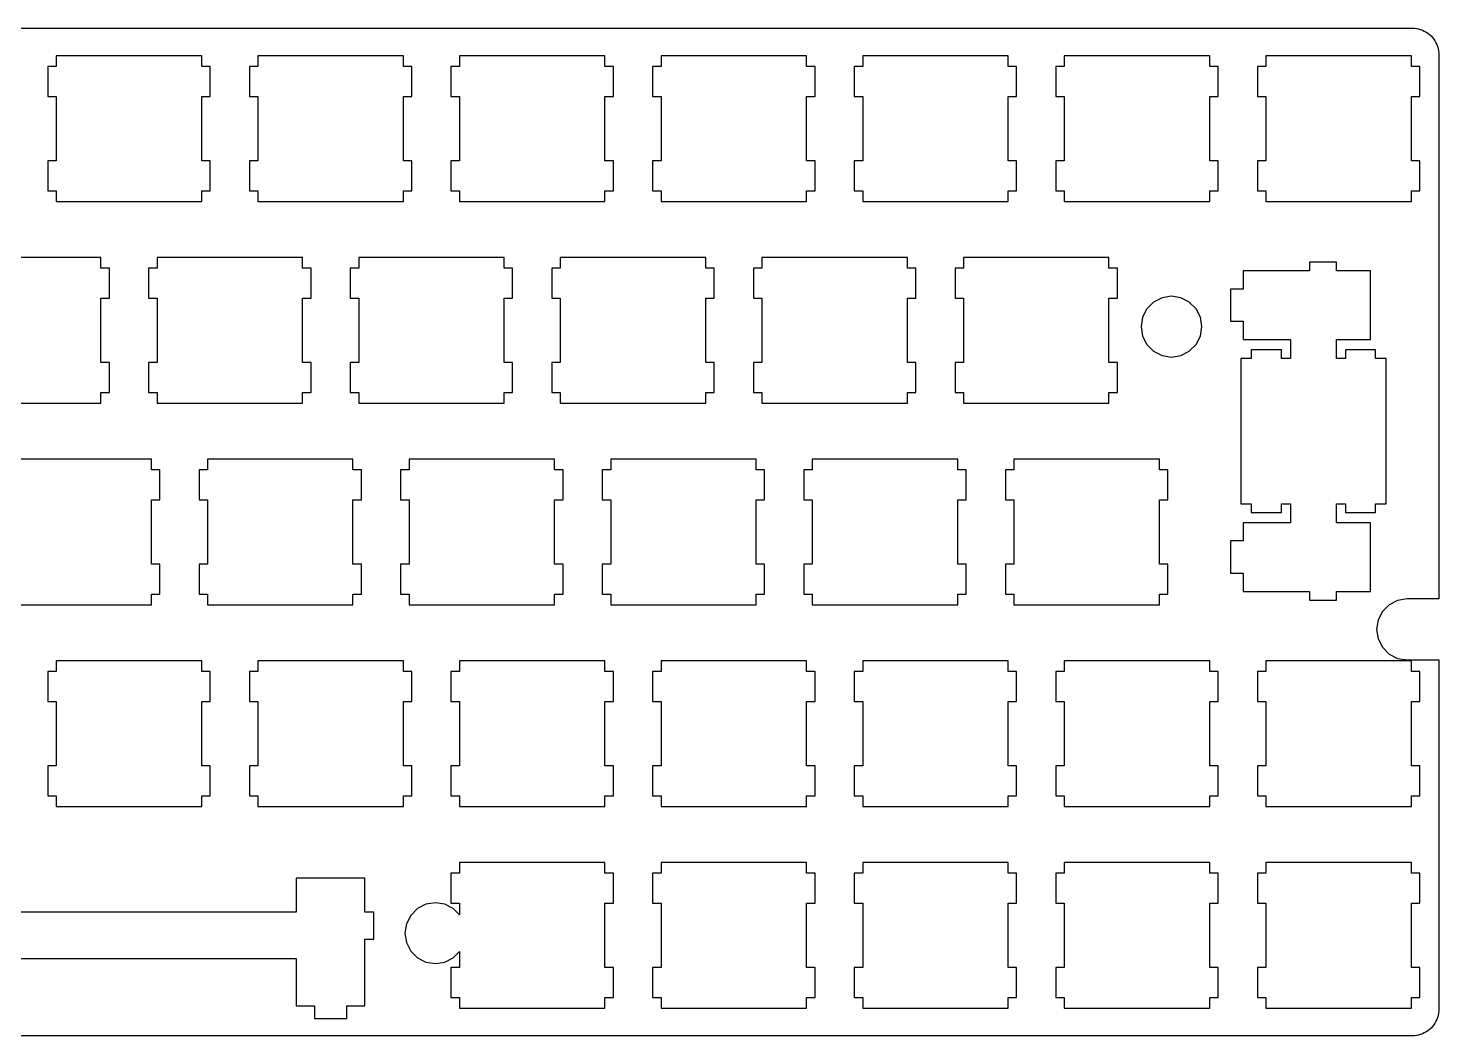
# Model space of a CAD drawing. Extents: x 0 to 286, y 0 to 96.
# Drawn here: x 152.4 to 285.7, y 0.3 to 95.5 of the extents above; entities that cross this region are included whole.
import ezdxf

# ---------------------------------------------------------------- set-up
doc = ezdxf.new("R2010")
doc.units = 0
doc.layers.get('0').update_dxf_attribs({"linetype": 'CONTINUOUS'})

msp = doc.modelspace()

# ---------------------------------------------------------------- linework, layer by layer
at = {"color": 0}
for p, q in [((2.59485, 95.5075), (283.22, 95.5075)), ((283.22, 95.5075), (283.417, 95.5008)), ((283.417, 95.5008), (283.611, 95.4775)), ((283.611, 95.4775), (283.803, 95.4387)), ((283.803, 95.4387), (283.993, 95.3851)), ((283.993, 95.3851), (284.176, 95.3174)), ((284.176, 95.3174), (284.354, 95.2348)), ((284.354, 95.2348), (284.526, 95.1399)), ((284.526, 95.1399), (284.69, 95.0309)), ((284.69, 95.0309), (284.843, 94.9096)), ((284.843, 94.9096), (284.988, 94.7759)), ((284.988, 94.7759), (285.122, 94.6312)), ((285.122, 94.6312), (285.243, 94.4771)), ((285.243, 94.4771), (285.352, 94.3144)), ((285.352, 94.3144), (285.447, 94.1419)), ((285.447, 94.1419), (285.53, 93.9641)), ((285.53, 93.9641), (285.597, 93.7796)), ((285.597, 93.7796), (285.651, 93.5909)), ((285.651, 93.5909), (285.691, 93.3993)), ((285.691, 93.3993), (285.713, 93.2035)), ((155.082, 92.8949), (155.082, 91.8958)), ((168.832, 92.8949), (155.082, 92.8949)), ((168.832, 91.8958), (168.832, 92.8949)), ((174.133, 92.8949), (174.133, 91.8958)), ((187.883, 92.8949), (174.133, 92.8949)), ((187.883, 91.8958), (187.883, 92.8949)), ((193.182, 92.8949), (193.182, 91.8958)), ((206.932, 92.8949), (193.182, 92.8949)), ((206.932, 91.8958), (206.932, 92.8949)), ((212.233, 92.8949), (212.233, 91.8958)), ((225.983, 92.8949), (212.233, 92.8949)), ((225.983, 91.8958), (225.983, 92.8949)), ((231.283, 92.8949), (231.283, 91.8958)), ((245.033, 92.8949), (231.283, 92.8949)), ((245.033, 91.8958), (245.033, 92.8949)), ((250.332, 92.8949), (250.332, 91.8958)), ((264.082, 92.8949), (250.332, 92.8949)), ((264.082, 91.8958), (264.082, 92.8949)), ((269.382, 92.8949), (269.382, 91.8958)), ((283.132, 92.8949), (269.382, 92.8949)), ((283.132, 91.8958), (283.132, 92.8949)), ((285.713, 93.2035), (285.721, 93.0081)), ((285.721, 93.0081), (285.721, 41.5946)), ((155.082, 91.8958), (154.282, 91.8958)), ((154.282, 91.8958), (154.282, 89.0446)), ((169.632, 91.8958), (168.832, 91.8958)), ((169.632, 89.0446), (169.632, 91.8958)), ((174.133, 91.8958), (173.331, 91.8958)), ((173.331, 91.8958), (173.331, 89.0446)), ((188.681, 91.8958), (187.883, 91.8958)), ((188.681, 89.0446), (188.681, 91.8958)), ((193.182, 91.8958), (192.382, 91.8958)), ((192.382, 91.8958), (192.382, 89.0446)), ((207.732, 91.8958), (206.932, 91.8958)), ((207.732, 89.0446), (207.732, 91.8958)), ((212.233, 91.8958), (211.431, 91.8958)), ((211.431, 91.8958), (211.431, 89.0446)), ((226.782, 91.8958), (225.983, 91.8958)), ((226.782, 89.0446), (226.782, 91.8958)), ((231.283, 91.8958), (230.482, 91.8958)), ((230.482, 91.8958), (230.482, 89.0446)), ((245.831, 91.8958), (245.033, 91.8958)), ((245.831, 89.0446), (245.831, 91.8958)), ((250.332, 91.8958), (249.532, 91.8958)), ((249.532, 91.8958), (249.532, 89.0446)), ((264.881, 91.8958), (264.082, 91.8958)), ((264.881, 89.0446), (264.881, 91.8958)), ((269.382, 91.8958), (268.581, 91.8958)), ((268.581, 91.8958), (268.581, 89.0446)), ((283.931, 91.8958), (283.132, 91.8958)), ((283.931, 89.0446), (283.931, 91.8958)), ((154.282, 89.0446), (155.082, 89.0446)), ((155.082, 89.0446), (155.082, 82.9952)), ((168.832, 82.9952), (168.832, 89.0446)), ((168.832, 89.0446), (169.632, 89.0446)), ((173.331, 89.0446), (174.133, 89.0446)), ((174.133, 89.0446), (174.133, 82.9952)), ((187.883, 82.9952), (187.883, 89.0446)), ((187.883, 89.0446), (188.681, 89.0446)), ((192.382, 89.0446), (193.182, 89.0446)), ((193.182, 89.0446), (193.182, 82.9952)), ((206.932, 82.9952), (206.932, 89.0446)), ((206.932, 89.0446), (207.732, 89.0446)), ((211.431, 89.0446), (212.233, 89.0446)), ((212.233, 89.0446), (212.233, 82.9952)), ((225.983, 82.9952), (225.983, 89.0446)), ((225.983, 89.0446), (226.782, 89.0446)), ((230.482, 89.0446), (231.283, 89.0446)), ((231.283, 89.0446), (231.283, 82.9952)), ((245.033, 82.9952), (245.033, 89.0446)), ((245.033, 89.0446), (245.831, 89.0446)), ((249.532, 89.0446), (250.332, 89.0446)), ((250.332, 89.0446), (250.332, 82.9952)), ((264.082, 82.9952), (264.082, 89.0446)), ((264.082, 89.0446), (264.881, 89.0446)), ((268.581, 89.0446), (269.382, 89.0446)), ((269.382, 89.0446), (269.382, 82.9952)), ((283.132, 82.9952), (283.132, 89.0446)), ((283.132, 89.0446), (283.931, 89.0446)), ((155.082, 82.9952), (154.282, 82.9952)), ((154.282, 82.9952), (154.282, 80.1455)), ((169.632, 82.9952), (168.832, 82.9952)), ((169.632, 80.1455), (169.632, 82.9952)), ((174.133, 82.9952), (173.331, 82.9952)), ((173.331, 82.9952), (173.331, 80.1455)), ((188.681, 82.9952), (187.883, 82.9952)), ((188.681, 80.1455), (188.681, 82.9952)), ((193.182, 82.9952), (192.382, 82.9952)), ((192.382, 82.9952), (192.382, 80.1455)), ((207.732, 82.9952), (206.932, 82.9952)), ((207.732, 80.1455), (207.732, 82.9952)), ((212.233, 82.9952), (211.431, 82.9952)), ((211.431, 82.9952), (211.431, 80.1455)), ((226.782, 82.9952), (225.983, 82.9952)), ((226.782, 80.1455), (226.782, 82.9952)), ((231.283, 82.9952), (230.482, 82.9952)), ((230.482, 82.9952), (230.482, 80.1455)), ((245.831, 82.9952), (245.033, 82.9952)), ((245.831, 80.1455), (245.831, 82.9952)), ((250.332, 82.9952), (249.532, 82.9952)), ((249.532, 82.9952), (249.532, 80.1455)), ((264.881, 82.9952), (264.082, 82.9952)), ((264.881, 80.1455), (264.881, 82.9952)), ((269.382, 82.9952), (268.581, 82.9952)), ((268.581, 82.9952), (268.581, 80.1455)), ((283.931, 82.9952), (283.132, 82.9952)), ((283.931, 80.1455), (283.931, 82.9952)), ((154.282, 80.1455), (155.082, 80.1455)), ((155.082, 80.1455), (155.082, 79.145)), ((168.832, 79.145), (168.832, 80.1455)), ((168.832, 80.1455), (169.632, 80.1455)), ((173.331, 80.1455), (174.133, 80.1455)), ((174.133, 80.1455), (174.133, 79.145)), ((187.883, 79.145), (187.883, 80.1455)), ((187.883, 80.1455), (188.681, 80.1455)), ((192.382, 80.1455), (193.182, 80.1455)), ((193.182, 80.1455), (193.182, 79.145)), ((206.932, 79.145), (206.932, 80.1455)), ((206.932, 80.1455), (207.732, 80.1455)), ((211.431, 80.1455), (212.233, 80.1455)), ((212.233, 80.1455), (212.233, 79.145)), ((225.983, 79.145), (225.983, 80.1455)), ((225.983, 80.1455), (226.782, 80.1455)), ((230.482, 80.1455), (231.283, 80.1455)), ((231.283, 80.1455), (231.283, 79.145)), ((245.033, 79.145), (245.033, 80.1455)), ((245.033, 80.1455), (245.831, 80.1455)), ((249.532, 80.1455), (250.332, 80.1455)), ((250.332, 80.1455), (250.332, 79.145)), ((264.082, 79.145), (264.082, 80.1455)), ((264.082, 80.1455), (264.881, 80.1455)), ((268.581, 80.1455), (269.382, 80.1455)), ((269.382, 80.1455), (269.382, 79.145)), ((283.132, 79.145), (283.132, 80.1455)), ((283.132, 80.1455), (283.931, 80.1455)), ((155.082, 79.145), (168.832, 79.145)), ((174.133, 79.145), (187.883, 79.145)), ((193.182, 79.145), (206.932, 79.145)), ((212.233, 79.145), (225.983, 79.145)), ((231.283, 79.145), (245.033, 79.145)), ((250.332, 79.145), (264.082, 79.145)), ((269.382, 79.145), (283.132, 79.145)), ((159.307, 73.8449), (145.557, 73.8449)), ((159.307, 72.8458), (159.307, 73.8449)), ((164.608, 73.8449), (164.608, 72.8458)), ((178.358, 73.8449), (164.608, 73.8449)), ((178.358, 72.8458), (178.358, 73.8449)), ((183.658, 73.8449), (183.658, 72.8458)), ((197.408, 73.8449), (183.658, 73.8449)), ((197.408, 72.8458), (197.408, 73.8449)), ((202.707, 73.8449), (202.707, 72.8458)), ((216.457, 73.8449), (202.707, 73.8449)), ((216.457, 72.8458), (216.457, 73.8449)), ((221.758, 73.8449), (221.758, 72.8458)), ((235.508, 73.8449), (221.758, 73.8449)), ((235.508, 72.8458), (235.508, 73.8449)), ((240.807, 73.8449), (240.807, 72.8458)), ((254.557, 73.8449), (240.807, 73.8449)), ((254.557, 72.8458), (254.557, 73.8449)), ((273.5, 73.4205), (273.5, 72.595)), ((276.05, 73.4205), (273.5, 73.4205)), ((276.05, 72.595), (276.05, 73.4205)), ((160.107, 72.8458), (159.307, 72.8458)), ((160.107, 69.9946), (160.107, 72.8458)), ((164.608, 72.8458), (163.806, 72.8458)), ((163.806, 72.8458), (163.806, 69.9946)), ((179.157, 72.8458), (178.358, 72.8458)), ((179.157, 69.9946), (179.157, 72.8458)), ((183.658, 72.8458), (182.857, 72.8458)), ((182.857, 72.8458), (182.857, 69.9946)), ((198.206, 72.8458), (197.408, 72.8458)), ((198.206, 69.9946), (198.206, 72.8458)), ((202.707, 72.8458), (201.907, 72.8458)), ((201.907, 72.8458), (201.907, 69.9946)), ((217.257, 72.8458), (216.457, 72.8458)), ((217.257, 69.9946), (217.257, 72.8458)), ((221.758, 72.8458), (220.956, 72.8458)), ((220.956, 72.8458), (220.956, 69.9946)), ((236.306, 72.8458), (235.508, 72.8458)), ((236.306, 69.9946), (236.306, 72.8458)), ((240.807, 72.8458), (240.007, 72.8458)), ((240.007, 72.8458), (240.007, 69.9946)), ((255.356, 72.8458), (254.557, 72.8458)), ((255.356, 69.9946), (255.356, 72.8458)), ((273.5, 72.595), (267.232, 72.595)), ((267.232, 72.595), (267.232, 70.8699)), ((279.28, 72.595), (276.05, 72.595)), ((279.28, 66.0947), (279.28, 72.595)), ((267.232, 70.8699), (266.03, 70.8699)), ((266.03, 70.8699), (266.03, 67.8215)), ((159.307, 63.9452), (159.307, 69.9946)), ((159.307, 69.9946), (160.107, 69.9946)), ((163.806, 69.9946), (164.608, 69.9946)), ((164.608, 69.9946), (164.608, 63.9452)), ((178.358, 63.9452), (178.358, 69.9946)), ((178.358, 69.9946), (179.157, 69.9946)), ((182.857, 69.9946), (183.658, 69.9946)), ((183.658, 69.9946), (183.658, 63.9452)), ((197.408, 63.9452), (197.408, 69.9946)), ((197.408, 69.9946), (198.206, 69.9946)), ((201.907, 69.9946), (202.707, 69.9946)), ((202.707, 69.9946), (202.707, 63.9452)), ((216.457, 63.9452), (216.457, 69.9946)), ((216.457, 69.9946), (217.257, 69.9946)), ((220.956, 69.9946), (221.758, 69.9946)), ((221.758, 69.9946), (221.758, 63.9452)), ((235.508, 63.9452), (235.508, 69.9946)), ((235.508, 69.9946), (236.306, 69.9946)), ((240.007, 69.9946), (240.807, 69.9946)), ((240.807, 69.9946), (240.807, 63.9452)), ((254.557, 63.9452), (254.557, 69.9946)), ((254.557, 69.9946), (255.356, 69.9946)), ((258.768, 69.6447), (258.131, 69.0079)), ((259.569, 70.0539), (258.768, 69.6447)), ((260.458, 70.1947), (259.569, 70.0539)), ((261.345, 70.0539), (260.458, 70.1947)), ((262.147, 69.6447), (261.345, 70.0539)), ((262.782, 69.0079), (262.147, 69.6447)), ((257.722, 68.2089), (257.583, 67.3185)), ((258.131, 69.0079), (257.722, 68.2089)), ((263.192, 68.2089), (262.782, 69.0079)), ((263.332, 67.3185), (263.192, 68.2089)), ((257.583, 67.3185), (257.722, 66.4312)), ((263.192, 66.4312), (263.332, 67.3185)), ((266.03, 67.8215), (267.232, 67.8215)), ((267.232, 67.8215), (267.232, 66.0947)), ((257.722, 66.4312), (258.131, 65.629)), ((258.131, 65.629), (258.768, 64.9937)), ((262.147, 64.9937), (262.782, 65.629)), ((262.782, 65.629), (263.192, 66.4312)), ((267.232, 66.0947), (271.701, 66.0947)), ((271.701, 66.0947), (271.701, 64.3199)), ((276.05, 64.3199), (276.05, 66.0947)), ((276.05, 66.0947), (279.28, 66.0947)), ((258.768, 64.9937), (259.569, 64.5859)), ((259.569, 64.5859), (260.458, 64.444)), ((260.458, 64.444), (261.345, 64.5859)), ((261.345, 64.5859), (262.147, 64.9937)), ((268.001, 64.3199), (267.001, 64.3199)), ((267.001, 64.3199), (267.001, 50.57)), ((270.851, 65.1207), (268.001, 65.1207)), ((268.001, 65.1207), (268.001, 64.3199)), ((270.851, 64.3199), (270.851, 65.1207)), ((271.701, 64.3199), (270.851, 64.3199)), ((276.9, 64.3199), (276.05, 64.3199)), ((279.75, 65.1207), (276.9, 65.1207)), ((276.9, 65.1207), (276.9, 64.3199)), ((279.75, 64.3199), (279.75, 65.1207)), ((280.75, 64.3199), (279.75, 64.3199)), ((280.75, 50.57), (280.75, 64.3199)), ((160.107, 63.9452), (159.307, 63.9452)), ((160.107, 61.0955), (160.107, 63.9452)), ((164.608, 63.9452), (163.806, 63.9452)), ((163.806, 63.9452), (163.806, 61.0955)), ((179.157, 63.9452), (178.358, 63.9452)), ((179.157, 61.0955), (179.157, 63.9452)), ((183.658, 63.9452), (182.857, 63.9452)), ((182.857, 63.9452), (182.857, 61.0955)), ((198.206, 63.9452), (197.408, 63.9452)), ((198.206, 61.0955), (198.206, 63.9452)), ((202.707, 63.9452), (201.907, 63.9452)), ((201.907, 63.9452), (201.907, 61.0955)), ((217.257, 63.9452), (216.457, 63.9452)), ((217.257, 61.0955), (217.257, 63.9452)), ((221.758, 63.9452), (220.956, 63.9452)), ((220.956, 63.9452), (220.956, 61.0955)), ((236.306, 63.9452), (235.508, 63.9452)), ((236.306, 61.0955), (236.306, 63.9452)), ((240.807, 63.9452), (240.007, 63.9452)), ((240.007, 63.9452), (240.007, 61.0955)), ((255.356, 63.9452), (254.557, 63.9452)), ((255.356, 61.0955), (255.356, 63.9452)), ((145.557, 60.095), (159.307, 60.095)), ((159.307, 60.095), (159.307, 61.0955)), ((159.307, 61.0955), (160.107, 61.0955)), ((163.806, 61.0955), (164.608, 61.0955)), ((164.608, 61.0955), (164.608, 60.095)), ((164.608, 60.095), (178.358, 60.095)), ((178.358, 60.095), (178.358, 61.0955)), ((178.358, 61.0955), (179.157, 61.0955)), ((182.857, 61.0955), (183.658, 61.0955)), ((183.658, 61.0955), (183.658, 60.095)), ((183.658, 60.095), (197.408, 60.095)), ((197.408, 60.095), (197.408, 61.0955)), ((197.408, 61.0955), (198.206, 61.0955)), ((201.907, 61.0955), (202.707, 61.0955)), ((202.707, 61.0955), (202.707, 60.095)), ((202.707, 60.095), (216.457, 60.095)), ((216.457, 60.095), (216.457, 61.0955)), ((216.457, 61.0955), (217.257, 61.0955)), ((220.956, 61.0955), (221.758, 61.0955)), ((221.758, 61.0955), (221.758, 60.095)), ((221.758, 60.095), (235.508, 60.095)), ((235.508, 60.095), (235.508, 61.0955)), ((235.508, 61.0955), (236.306, 61.0955)), ((240.007, 61.0955), (240.807, 61.0955)), ((240.807, 61.0955), (240.807, 60.095)), ((240.807, 60.095), (254.557, 60.095)), ((254.557, 60.095), (254.557, 61.0955)), ((254.557, 61.0955), (255.356, 61.0955)), ((164.069, 54.7949), (150.319, 54.7949)), ((164.069, 53.7944), (164.069, 54.7949)), ((169.37, 54.7949), (169.37, 53.7944)), ((183.121, 54.7949), (169.37, 54.7949)), ((183.121, 53.7944), (183.121, 54.7949)), ((188.419, 54.7949), (188.419, 53.7944)), ((202.169, 54.7949), (188.419, 54.7949)), ((202.169, 53.7944), (202.169, 54.7949)), ((207.47, 54.7949), (207.47, 53.7944)), ((221.221, 54.7949), (207.47, 54.7949)), ((221.221, 53.7944), (221.221, 54.7949)), ((226.52, 54.7949), (226.52, 53.7944)), ((240.271, 54.7949), (226.52, 54.7949)), ((240.271, 53.7944), (240.271, 54.7949)), ((245.569, 54.7949), (245.569, 53.7944)), ((259.319, 54.7949), (245.569, 54.7949)), ((259.319, 53.7944), (259.319, 54.7949)), ((164.87, 53.7944), (164.069, 53.7944)), ((164.87, 50.9446), (164.87, 53.7944)), ((169.37, 53.7944), (168.57, 53.7944)), ((168.57, 53.7944), (168.57, 50.9446)), ((183.92, 53.7944), (183.121, 53.7944)), ((183.92, 50.9446), (183.92, 53.7944)), ((188.419, 53.7944), (187.62, 53.7944)), ((187.62, 53.7944), (187.62, 50.9446)), ((202.97, 53.7944), (202.169, 53.7944)), ((202.97, 50.9446), (202.97, 53.7944)), ((207.47, 53.7944), (206.67, 53.7944)), ((206.67, 53.7944), (206.67, 50.9446)), ((222.02, 53.7944), (221.221, 53.7944)), ((222.02, 50.9446), (222.02, 53.7944)), ((226.52, 53.7944), (225.72, 53.7944)), ((225.72, 53.7944), (225.72, 50.9446)), ((241.07, 53.7944), (240.271, 53.7944)), ((241.07, 50.9446), (241.07, 53.7944)), ((245.569, 53.7944), (244.77, 53.7944)), ((244.77, 53.7944), (244.77, 50.9446)), ((260.12, 53.7944), (259.319, 53.7944)), ((260.12, 50.9446), (260.12, 53.7944)), ((164.069, 44.8938), (164.069, 50.9446)), ((164.069, 50.9446), (164.87, 50.9446)), ((168.57, 50.9446), (169.37, 50.9446)), ((169.37, 50.9446), (169.37, 44.8938)), ((183.121, 44.8938), (183.121, 50.9446)), ((183.121, 50.9446), (183.92, 50.9446)), ((187.62, 50.9446), (188.419, 50.9446)), ((188.419, 50.9446), (188.419, 44.8938)), ((202.169, 44.8938), (202.169, 50.9446)), ((202.169, 50.9446), (202.97, 50.9446)), ((206.67, 50.9446), (207.47, 50.9446)), ((207.47, 50.9446), (207.47, 44.8938)), ((221.221, 44.8938), (221.221, 50.9446)), ((221.221, 50.9446), (222.02, 50.9446)), ((225.72, 50.9446), (226.52, 50.9446)), ((226.52, 50.9446), (226.52, 44.8938)), ((240.271, 44.8938), (240.271, 50.9446)), ((240.271, 50.9446), (241.07, 50.9446)), ((244.77, 50.9446), (245.569, 50.9446)), ((245.569, 50.9446), (245.569, 44.8938)), ((259.319, 44.8938), (259.319, 50.9446)), ((259.319, 50.9446), (260.12, 50.9446)), ((267.001, 50.57), (268.001, 50.57)), ((268.001, 50.57), (268.001, 49.7692)), ((268.001, 49.7692), (270.851, 49.7692)), ((270.851, 49.7692), (270.851, 50.57)), ((270.851, 50.57), (271.701, 50.57)), ((271.701, 50.57), (271.701, 48.7948)), ((276.05, 48.7948), (276.05, 50.57)), ((276.05, 50.57), (276.9, 50.57)), ((276.9, 50.57), (276.9, 49.7692)), ((276.9, 49.7692), (279.75, 49.7692)), ((279.75, 49.7692), (279.75, 50.57)), ((279.75, 50.57), (280.75, 50.57)), ((271.701, 48.7948), (267.232, 48.7948)), ((267.232, 48.7948), (267.232, 47.0697)), ((279.28, 48.7948), (276.05, 48.7948)), ((279.28, 42.2949), (279.28, 48.7948)), ((267.232, 47.0697), (266.03, 47.0697)), ((266.03, 47.0697), (266.03, 44.0186)), ((164.87, 44.8938), (164.069, 44.8938)), ((164.87, 42.0441), (164.87, 44.8938)), ((169.37, 44.8938), (168.57, 44.8938)), ((168.57, 44.8938), (168.57, 42.0441)), ((183.92, 44.8938), (183.121, 44.8938)), ((183.92, 42.0441), (183.92, 44.8938)), ((188.419, 44.8938), (187.62, 44.8938)), ((187.62, 44.8938), (187.62, 42.0441)), ((202.97, 44.8938), (202.169, 44.8938)), ((202.97, 42.0441), (202.97, 44.8938)), ((207.47, 44.8938), (206.67, 44.8938)), ((206.67, 44.8938), (206.67, 42.0441)), ((222.02, 44.8938), (221.221, 44.8938)), ((222.02, 42.0441), (222.02, 44.8938)), ((226.52, 44.8938), (225.72, 44.8938)), ((225.72, 44.8938), (225.72, 42.0441)), ((241.07, 44.8938), (240.271, 44.8938)), ((241.07, 42.0441), (241.07, 44.8938)), ((245.569, 44.8938), (244.77, 44.8938)), ((244.77, 44.8938), (244.77, 42.0441)), ((260.12, 44.8938), (259.319, 44.8938)), ((260.12, 42.0441), (260.12, 44.8938)), ((266.03, 44.0186), (267.232, 44.0186)), ((267.232, 44.0186), (267.232, 42.2949)), ((164.069, 41.045), (164.069, 42.0441)), ((164.069, 42.0441), (164.87, 42.0441)), ((168.57, 42.0441), (169.37, 42.0441)), ((169.37, 42.0441), (169.37, 41.045)), ((183.121, 41.045), (183.121, 42.0441)), ((183.121, 42.0441), (183.92, 42.0441)), ((187.62, 42.0441), (188.419, 42.0441)), ((188.419, 42.0441), (188.419, 41.045)), ((202.169, 41.045), (202.169, 42.0441)), ((202.169, 42.0441), (202.97, 42.0441)), ((206.67, 42.0441), (207.47, 42.0441)), ((207.47, 42.0441), (207.47, 41.045)), ((221.221, 41.045), (221.221, 42.0441)), ((221.221, 42.0441), (222.02, 42.0441)), ((225.72, 42.0441), (226.52, 42.0441)), ((226.52, 42.0441), (226.52, 41.045)), ((240.271, 41.045), (240.271, 42.0441)), ((240.271, 42.0441), (241.07, 42.0441)), ((244.77, 42.0441), (245.569, 42.0441)), ((245.569, 42.0441), (245.569, 41.045)), ((259.319, 41.045), (259.319, 42.0441)), ((259.319, 42.0441), (260.12, 42.0441)), ((267.232, 42.2949), (273.5, 42.2949)), ((273.5, 42.2949), (273.5, 41.4708)), ((273.5, 41.4708), (276.05, 41.4708)), ((276.05, 41.4708), (276.05, 42.2949)), ((276.05, 42.2949), (279.28, 42.2949)), ((281.831, 41.4542), (281.029, 41.0464)), ((282.72, 41.5946), (281.831, 41.4542)), ((285.721, 41.5946), (282.72, 41.5946)), ((150.319, 41.045), (164.069, 41.045)), ((169.37, 41.045), (183.121, 41.045)), ((188.419, 41.045), (202.169, 41.045)), ((207.47, 41.045), (221.221, 41.045)), ((226.52, 41.045), (240.271, 41.045)), ((245.569, 41.045), (259.319, 41.045)), ((280.393, 40.4096), (279.986, 39.6088)), ((281.029, 41.0464), (280.393, 40.4096)), ((279.986, 39.6088), (279.845, 38.7202)), ((279.845, 38.7202), (279.986, 37.8298)), ((279.986, 37.8298), (280.393, 37.0279)), ((280.393, 37.0279), (281.029, 36.3926)), ((281.029, 36.3926), (281.831, 35.9847)), ((155.082, 34.7459), (154.282, 34.7459)), ((154.282, 34.7459), (154.282, 31.8947)), ((155.082, 35.7449), (155.082, 34.7459)), ((168.832, 35.7449), (155.082, 35.7449)), ((168.832, 34.7459), (168.832, 35.7449)), ((169.632, 34.7459), (168.832, 34.7459)), ((169.632, 31.8947), (169.632, 34.7459)), ((174.133, 34.7459), (173.331, 34.7459)), ((173.331, 34.7459), (173.331, 31.8947)), ((174.133, 35.7449), (174.133, 34.7459)), ((187.883, 35.7449), (174.133, 35.7449)), ((187.883, 34.7459), (187.883, 35.7449)), ((188.681, 34.7459), (187.883, 34.7459)), ((188.681, 31.8947), (188.681, 34.7459)), ((193.182, 34.7459), (192.382, 34.7459)), ((192.382, 34.7459), (192.382, 31.8947)), ((193.182, 35.7449), (193.182, 34.7459)), ((206.932, 35.7449), (193.182, 35.7449)), ((206.932, 34.7459), (206.932, 35.7449)), ((207.732, 34.7459), (206.932, 34.7459)), ((207.732, 31.8947), (207.732, 34.7459)), ((212.233, 34.7459), (211.431, 34.7459)), ((211.431, 34.7459), (211.431, 31.8947)), ((212.233, 35.7449), (212.233, 34.7459)), ((225.983, 35.7449), (212.233, 35.7449)), ((225.983, 34.7459), (225.983, 35.7449)), ((226.782, 34.7459), (225.983, 34.7459)), ((226.782, 31.8947), (226.782, 34.7459)), ((231.283, 34.7459), (230.482, 34.7459)), ((230.482, 34.7459), (230.482, 31.8947)), ((231.283, 35.7449), (231.283, 34.7459)), ((245.033, 35.7449), (231.283, 35.7449)), ((245.033, 34.7459), (245.033, 35.7449)), ((245.831, 34.7459), (245.033, 34.7459)), ((245.831, 31.8947), (245.831, 34.7459)), ((250.332, 34.7459), (249.532, 34.7459)), ((249.532, 34.7459), (249.532, 31.8947)), ((250.332, 35.7449), (250.332, 34.7459)), ((264.082, 35.7449), (250.332, 35.7449)), ((264.082, 34.7459), (264.082, 35.7449)), ((264.881, 34.7459), (264.082, 34.7459)), ((264.881, 31.8947), (264.881, 34.7459)), ((269.382, 34.7459), (268.581, 34.7459)), ((268.581, 34.7459), (268.581, 31.8947)), ((269.382, 35.7449), (269.382, 34.7459)), ((283.132, 35.7449), (269.382, 35.7449)), ((281.831, 35.9847), (282.72, 35.844)), ((282.72, 35.844), (285.721, 35.844)), ((283.132, 34.7459), (283.132, 35.7449)), ((283.931, 34.7459), (283.132, 34.7459)), ((283.931, 31.8947), (283.931, 34.7459)), ((285.721, 35.844), (285.721, 2.83049)), ((154.282, 31.8947), (155.082, 31.8947)), ((155.082, 31.8947), (155.082, 25.8437)), ((168.832, 25.8437), (168.832, 31.8947)), ((168.832, 31.8947), (169.632, 31.8947)), ((173.331, 31.8947), (174.133, 31.8947)), ((174.133, 31.8947), (174.133, 25.8437)), ((187.883, 25.8437), (187.883, 31.8947)), ((187.883, 31.8947), (188.681, 31.8947)), ((192.382, 31.8947), (193.182, 31.8947)), ((193.182, 31.8947), (193.182, 25.8437)), ((206.932, 25.8437), (206.932, 31.8947)), ((206.932, 31.8947), (207.732, 31.8947)), ((211.431, 31.8947), (212.233, 31.8947)), ((212.233, 31.8947), (212.233, 25.8437)), ((225.983, 25.8437), (225.983, 31.8947)), ((225.983, 31.8947), (226.782, 31.8947)), ((230.482, 31.8947), (231.283, 31.8947)), ((231.283, 31.8947), (231.283, 25.8437)), ((245.033, 25.8437), (245.033, 31.8947)), ((245.033, 31.8947), (245.831, 31.8947)), ((249.532, 31.8947), (250.332, 31.8947)), ((250.332, 31.8947), (250.332, 25.8437)), ((264.082, 25.8437), (264.082, 31.8947)), ((264.082, 31.8947), (264.881, 31.8947)), ((268.581, 31.8947), (269.382, 31.8947)), ((269.382, 31.8947), (269.382, 25.8437)), ((283.132, 25.8437), (283.132, 31.8947)), ((283.132, 31.8947), (283.931, 31.8947)), ((155.082, 25.8437), (154.282, 25.8437)), ((154.282, 25.8437), (154.282, 22.9953)), ((169.632, 25.8437), (168.832, 25.8437)), ((169.632, 22.9953), (169.632, 25.8437)), ((174.133, 25.8437), (173.331, 25.8437)), ((173.331, 25.8437), (173.331, 22.9953)), ((188.681, 25.8437), (187.883, 25.8437)), ((188.681, 22.9953), (188.681, 25.8437)), ((193.182, 25.8437), (192.382, 25.8437)), ((192.382, 25.8437), (192.382, 22.9953)), ((207.732, 25.8437), (206.932, 25.8437)), ((207.732, 22.9953), (207.732, 25.8437)), ((212.233, 25.8437), (211.431, 25.8437)), ((211.431, 25.8437), (211.431, 22.9953)), ((226.782, 25.8437), (225.983, 25.8437)), ((226.782, 22.9953), (226.782, 25.8437)), ((231.283, 25.8437), (230.482, 25.8437)), ((230.482, 25.8437), (230.482, 22.9953)), ((245.831, 25.8437), (245.033, 25.8437)), ((245.831, 22.9953), (245.831, 25.8437)), ((250.332, 25.8437), (249.532, 25.8437)), ((249.532, 25.8437), (249.532, 22.9953)), ((264.881, 25.8437), (264.082, 25.8437)), ((264.881, 22.9953), (264.881, 25.8437)), ((269.382, 25.8437), (268.581, 25.8437)), ((268.581, 25.8437), (268.581, 22.9953)), ((283.931, 25.8437), (283.132, 25.8437)), ((283.931, 22.9953), (283.931, 25.8437)), ((154.282, 22.9953), (155.082, 22.9953)), ((155.082, 22.9953), (155.082, 21.9949)), ((168.832, 21.9949), (168.832, 22.9953)), ((168.832, 22.9953), (169.632, 22.9953)), ((173.331, 22.9953), (174.133, 22.9953)), ((174.133, 22.9953), (174.133, 21.9949)), ((187.883, 21.9949), (187.883, 22.9953)), ((187.883, 22.9953), (188.681, 22.9953)), ((192.382, 22.9953), (193.182, 22.9953)), ((193.182, 22.9953), (193.182, 21.9949)), ((206.932, 21.9949), (206.932, 22.9953)), ((206.932, 22.9953), (207.732, 22.9953)), ((211.431, 22.9953), (212.233, 22.9953)), ((212.233, 22.9953), (212.233, 21.9949)), ((225.983, 21.9949), (225.983, 22.9953)), ((225.983, 22.9953), (226.782, 22.9953)), ((230.482, 22.9953), (231.283, 22.9953)), ((231.283, 22.9953), (231.283, 21.9949)), ((245.033, 21.9949), (245.033, 22.9953)), ((245.033, 22.9953), (245.831, 22.9953)), ((249.532, 22.9953), (250.332, 22.9953)), ((250.332, 22.9953), (250.332, 21.9949)), ((264.082, 21.9949), (264.082, 22.9953)), ((264.082, 22.9953), (264.881, 22.9953)), ((268.581, 22.9953), (269.382, 22.9953)), ((269.382, 22.9953), (269.382, 21.9949)), ((283.132, 21.9949), (283.132, 22.9953)), ((283.132, 22.9953), (283.931, 22.9953)), ((155.082, 21.9949), (168.832, 21.9949)), ((174.133, 21.9949), (187.883, 21.9949)), ((193.182, 21.9949), (206.932, 21.9949)), ((212.233, 21.9949), (225.983, 21.9949)), ((231.283, 21.9949), (245.033, 21.9949)), ((250.332, 21.9949), (264.082, 21.9949)), ((269.382, 21.9949), (283.132, 21.9949)), ((193.182, 16.6949), (193.182, 15.6959)), ((206.932, 16.6949), (193.182, 16.6949)), ((206.932, 15.6959), (206.932, 16.6949)), ((212.233, 16.6949), (212.233, 15.6959)), ((225.983, 16.6949), (212.233, 16.6949)), ((225.983, 15.6959), (225.983, 16.6949)), ((231.283, 16.6949), (231.283, 15.6959)), ((245.033, 16.6949), (231.283, 16.6949)), ((245.033, 15.6959), (245.033, 16.6949)), ((250.332, 16.6949), (250.332, 15.6959)), ((264.082, 16.6949), (250.332, 16.6949)), ((264.082, 15.6959), (264.082, 16.6949)), ((269.382, 16.6949), (269.382, 15.6959)), ((283.132, 16.6949), (269.382, 16.6949)), ((283.132, 15.6959), (283.132, 16.6949)), ((184.252, 15.226), (177.752, 15.226)), ((177.752, 15.226), (177.752, 11.9958)), ((184.252, 11.9958), (184.252, 15.226)), ((193.182, 15.6959), (192.382, 15.6959)), ((192.382, 15.6959), (192.382, 12.8447)), ((207.732, 15.6959), (206.932, 15.6959)), ((207.732, 12.8447), (207.732, 15.6959)), ((212.233, 15.6959), (211.431, 15.6959)), ((211.431, 15.6959), (211.431, 12.8447)), ((226.782, 15.6959), (225.983, 15.6959)), ((226.782, 12.8447), (226.782, 15.6959)), ((231.283, 15.6959), (230.482, 15.6959)), ((230.482, 15.6959), (230.482, 12.8447)), ((245.831, 15.6959), (245.033, 15.6959)), ((245.831, 12.8447), (245.831, 15.6959)), ((250.332, 15.6959), (249.532, 15.6959)), ((249.532, 15.6959), (249.532, 12.8447)), ((264.881, 15.6959), (264.082, 15.6959)), ((264.881, 12.8447), (264.881, 15.6959)), ((269.382, 15.6959), (268.581, 15.6959)), ((268.581, 15.6959), (268.581, 12.8447)), ((283.931, 15.6959), (283.132, 15.6959)), ((283.931, 12.8447), (283.931, 15.6959)), ((189.217, 12.3445), (188.582, 11.7078)), ((190.019, 12.7537), (189.217, 12.3445)), ((190.908, 12.8943), (190.019, 12.7537)), ((191.795, 12.7537), (190.908, 12.8943)), ((192.597, 12.3445), (191.795, 12.7537)), ((192.382, 12.8447), (193.182, 12.8447)), ((193.182, 11.7602), (192.597, 12.3445)), ((193.182, 12.8447), (193.182, 11.7602)), ((206.932, 6.79372), (206.932, 12.8447)), ((206.932, 12.8447), (207.732, 12.8447)), ((211.431, 12.8447), (212.233, 12.8447)), ((212.233, 12.8447), (212.233, 6.79372)), ((225.983, 6.79372), (225.983, 12.8447)), ((225.983, 12.8447), (226.782, 12.8447)), ((230.482, 12.8447), (231.283, 12.8447)), ((231.283, 12.8447), (231.283, 6.79372)), ((245.033, 6.79372), (245.033, 12.8447)), ((245.033, 12.8447), (245.831, 12.8447)), ((249.532, 12.8447), (250.332, 12.8447)), ((250.332, 12.8447), (250.332, 6.79372)), ((264.082, 6.79372), (264.082, 12.8447)), ((264.082, 12.8447), (264.881, 12.8447)), ((268.581, 12.8447), (269.382, 12.8447)), ((269.382, 12.8447), (269.382, 6.79372)), ((283.132, 6.79372), (283.132, 12.8447)), ((283.132, 12.8447), (283.931, 12.8447)), ((177.752, 11.9958), (137.877, 11.9958)), ((185.076, 11.9958), (184.252, 11.9958)), ((185.076, 9.44506), (185.076, 11.9958)), ((188.174, 10.9072), (188.032, 10.0197)), ((188.582, 11.7078), (188.174, 10.9072)), ((184.252, 3.175), (184.252, 9.44506)), ((184.252, 9.44506), (185.076, 9.44506)), ((188.032, 10.0197), (188.174, 9.13088)), ((188.174, 9.13088), (188.582, 8.32887)), ((188.582, 8.32887), (189.217, 7.69359)), ((192.597, 7.69359), (193.182, 8.27927)), ((193.182, 8.27927), (193.182, 6.79372)), ((137.877, 7.64536), (177.752, 7.64536)), ((177.752, 7.64536), (177.752, 3.175)), ((189.217, 7.69359), (190.019, 7.28567)), ((190.019, 7.28567), (190.908, 7.14375)), ((190.908, 7.14375), (191.795, 7.28567)), ((191.795, 7.28567), (192.597, 7.69359)), ((193.182, 6.79372), (192.382, 6.79372)), ((192.382, 6.79372), (192.382, 3.94533)), ((207.732, 6.79372), (206.932, 6.79372)), ((207.732, 3.94533), (207.732, 6.79372)), ((212.233, 6.79372), (211.431, 6.79372)), ((211.431, 6.79372), (211.431, 3.94533)), ((226.782, 6.79372), (225.983, 6.79372)), ((226.782, 3.94533), (226.782, 6.79372)), ((231.283, 6.79372), (230.482, 6.79372)), ((230.482, 6.79372), (230.482, 3.94533)), ((245.831, 6.79372), (245.033, 6.79372)), ((245.831, 3.94533), (245.831, 6.79372)), ((250.332, 6.79372), (249.532, 6.79372)), ((249.532, 6.79372), (249.532, 3.94533)), ((264.881, 6.79372), (264.082, 6.79372)), ((264.881, 3.94533), (264.881, 6.79372)), ((269.382, 6.79372), (268.581, 6.79372)), ((268.581, 6.79372), (268.581, 3.94533)), ((283.931, 6.79372), (283.132, 6.79372)), ((283.931, 3.94533), (283.931, 6.79372)), ((177.752, 3.175), (179.477, 3.175)), ((179.477, 3.175), (179.477, 1.97473)), ((182.527, 1.97473), (182.527, 3.175)), ((182.527, 3.175), (184.252, 3.175)), ((192.382, 3.94533), (193.182, 3.94533)), ((193.182, 3.94533), (193.182, 2.94487)), ((193.182, 2.94487), (206.932, 2.94487)), ((206.932, 2.94487), (206.932, 3.94533)), ((206.932, 3.94533), (207.732, 3.94533)), ((211.431, 3.94533), (212.233, 3.94533)), ((212.233, 3.94533), (212.233, 2.94487)), ((212.233, 2.94487), (225.983, 2.94487)), ((225.983, 2.94487), (225.983, 3.94533)), ((225.983, 3.94533), (226.782, 3.94533)), ((230.482, 3.94533), (231.283, 3.94533)), ((231.283, 3.94533), (231.283, 2.94487)), ((231.283, 2.94487), (245.033, 2.94487)), ((245.033, 2.94487), (245.033, 3.94533)), ((245.033, 3.94533), (245.831, 3.94533)), ((249.532, 3.94533), (250.332, 3.94533)), ((250.332, 3.94533), (250.332, 2.94487)), ((250.332, 2.94487), (264.082, 2.94487)), ((264.082, 2.94487), (264.082, 3.94533)), ((264.082, 3.94533), (264.881, 3.94533)), ((268.581, 3.94533), (269.382, 3.94533)), ((269.382, 3.94533), (269.382, 2.94487)), ((269.382, 2.94487), (283.132, 2.94487)), ((283.132, 2.94487), (283.132, 3.94533)), ((283.132, 3.94533), (283.931, 3.94533)), ((285.721, 2.83049), (285.713, 2.63481)), ((179.477, 1.97473), (182.527, 1.97473)), ((285.243, 1.36288), (285.122, 1.20716)), ((285.352, 1.52549), (285.243, 1.36288)), ((285.447, 1.69636), (285.352, 1.52549)), ((285.53, 1.87413), (285.447, 1.69636)), ((285.597, 2.05879), (285.53, 1.87413)), ((285.651, 2.24896), (285.597, 2.05879)), ((285.691, 2.44051), (285.651, 2.24896)), ((285.713, 2.63481), (285.691, 2.44051)), ((283.22, 0.33073), (2.59485, 0.33073)), ((283.417, 0.33762), (283.22, 0.33073)), ((283.611, 0.36242), (283.417, 0.33762)), ((283.803, 0.40101), (283.611, 0.36242)), ((283.993, 0.45475), (283.803, 0.40101)), ((284.176, 0.52228), (283.993, 0.45475)), ((284.354, 0.60358), (284.176, 0.52228)), ((284.526, 0.69867), (284.354, 0.60358)), ((284.69, 0.80891), (284.526, 0.69867)), ((284.843, 0.93018), (284.69, 0.80891)), ((284.988, 1.06385), (284.843, 0.93018)), ((285.122, 1.20716), (284.988, 1.06385))]:
    msp.add_line(p, q, dxfattribs=at)

doc.saveas('drawing.dxf')
